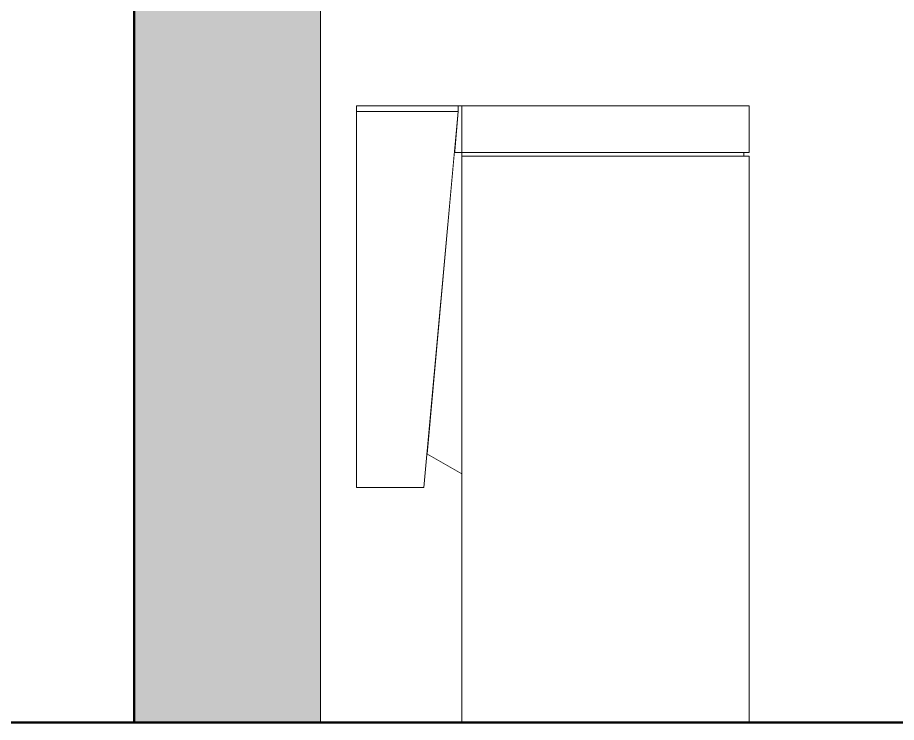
# Model space of a CAD drawing. Header units: millimetres. Extents: x -46169 to 247764, y -86316 to 18123.
# Drawn here: x 237277.2 to 237747.2, y -83027.5 to -82650.3 of the extents above; entities that cross this region are included whole.
import ezdxf

# ---------------------------------------------------------------- set-up
doc = ezdxf.new("R2010")
doc.units = ezdxf.units.MM
doc.header["$MEASUREMENT"] = 0
doc.linetypes.add('Wipeout_Contour', pattern=[1000, 0, -1000])
doc.layers.add('0_Pen_No__85', color=8, linetype='Continuous', lineweight=20)
doc.layers.add('New_A-35-M_FFE_Sanitary_Pen_No__2', color=8, linetype='Continuous', lineweight=15)
for name, color, linetype in [('New_A-20-M_Floor_Slab', 7, 'Continuous'), ('New_A-20-M_Roof', 7, 'Continuous'), ('New_A-25-M_Wall_Int', 7, 'Continuous'), ('New_A-35-M_FFE_Sanitary', 7, 'Continuous')]:
    doc.layers.add(name, color=color, linetype=linetype)
for name, color, linetype, lineweight, true_color in [('New_A-20-M_Floor_Slab_Pen_No__29', 7, 'Continuous', 50, 0x2a2a2a), ('New_A-25-M_Wall_Int_Pen_No__107', 7, 'Continuous', 15, 0xa6a6a6), ('New_A-25-M_Wall_Int_Pen_No__27', 7, 'Continuous', 50, 0x2a2a2a)]:
    doc.layers.add(name, color=color, linetype=linetype, lineweight=lineweight, true_color=true_color)

# ---------------------------------------------------------------- blocks, each defined once
blk = doc.blocks.new('Section Elem_81_5', base_point=(221877.12, -83027.49))
at = {"color": 254, "linetype": 'Wipeout_Contour', "lineweight": 0, "ltscale": 997328.976935}
blk.add_wipeout([(240783.96, -79427.49), (230618.33, -82957.6), (230624.49, -82975.35), (240841.25, -79427.49)], dxfattribs=at).dxf.layer = 'New_A-20-M_Roof'
blk = doc.blocks.new('Section Elem_119_5', base_point=(221877.12, -83027.49))
at = {"layer": 'New_A-25-M_Wall_Int_Pen_No__107', "linetype": 'Continuous', "lineweight": 0, "true_color": 0xd2d2d2}
blk.add_hatch(color=254, dxfattribs=at).paths.add_polyline_path([(237439.54, -83027.49), (237439.54, -81053.99), (237364.54, -81053.99), (237364.54, -81045.39), (237427.83, -81045.39), (237433.28, -81043.16), (237435.54, -81037.79), (237435.54, -80827.49), (237339.54, -80827.49), (237339.54, -83027.49)])
at = {"layer": 'New_A-25-M_Wall_Int_Pen_No__27', "linetype": 'Continuous'}
for p, q in [((237339.54, -80827.49), (237339.54, -83027.49)), ((237439.54, -81053.99), (237439.54, -83027.49))]:
    blk.add_line(p, q, dxfattribs=at)
blk = doc.blocks.new('Section Elem_120_5', base_point=(221877.12, -83027.49))
at = {"color": 254, "linetype": 'Wipeout_Contour', "lineweight": 0, "ltscale": 19620256.52847165}
blk.add_wipeout([(237439.54, -82367.43), (237439.54, -83027.49), (237514.72, -83027.49), (237514.72, -82894.33), (237496.07, -82883.78), (237494.42, -82901.79), (237458.42, -82901.79), (237458.42, -82697.49), (237668.44, -82697.49), (237668.44, -82722.49), (237665.65, -82722.49), (237665.65, -82724.49), (237668.44, -82724.49), (237668.44, -83027.49), (237974.37, -83027.49), (237974.37, -80927.49), (238975.38, -80927.49), (238974.61, -80921.65), (238974.61, -80910.99), (238994.57, -80910.99), (238994.57, -80920.34), (238995, -80923.56), (238995.99, -80925.95), (238997.56, -80928), (238999.61, -80929.58), (239002, -80930.57), (239005.21, -80930.99), (239018.46, -80930.99), (239018.46, -80757.52), (237439.54, -80757.52), (237439.54, -81607.71), (237444.94, -81607.71), (237444.94, -81617.49), (237450.5, -81617.49), (237463.3, -81618.93), (237476, -81623.38), (237487.38, -81630.53), (237496.9, -81640.04), (237504.05, -81651.43), (237508.49, -81664.13), (237509.94, -81676.93), (237509.94, -82178.05), (237508.49, -82190.86), (237504.05, -82203.55), (237496.9, -82214.94), (237487.38, -82224.45), (237476, -82231.6), (237463.3, -82236.05), (237450.5, -82237.49), (237444.94, -82237.49), (237444.94, -82247.49), (237439.54, -82247.49), (237439.54, -82287.49), (237739.57, -82287.49), (237739.57, -82330.35), (237723.77, -82330.35), (237692.18, -82387.49), (237628.99, -82444.63), (237565.8, -82473.2), (237553.14, -82480.35), (237553.3, -82480.35), (237553.3, -82481.78), (237553.14, -82481.78), (237553.14, -82487.49), (237515.27, -82487.49), (237515.27, -82480.35), (237502.61, -82473.2), (237502.61, -82444.63), (237465.08, -82444.63), (237465.07, -82451.78), (237465.07, -82444.63), (237465.04, -82444.63), (237465.04, -82458.92), (237439.83, -82458.92), (237439.81, -82451.78), (237439.8, -82416.06), (237439.79, -82387.49), (237439.79, -82367.43)], dxfattribs=at).dxf.layer = 'New_A-25-M_Wall_Int'
blk = doc.blocks.new('Section Elem_170_5', base_point=(221877.12, -83027.49))
at = {"color": 254, "linetype": 'Wipeout_Contour', "lineweight": 0, "ltscale": 1005891.00399147}
blk.add_wipeout([(237458.42, -82700.49), (237512.82, -82700.49), (237512.82, -82697.49), (237458.42, -82697.49)], dxfattribs=at).dxf.layer = 'New_A-35-M_FFE_Sanitary'
at = {"color": 254, "linetype": 'Wipeout_Contour', "lineweight": 0, "ltscale": 1257508.432745233}
blk.add_wipeout([(237510.81, -82722.49), (237514.82, -82722.49), (237514.82, -82697.49), (237512.82, -82697.49), (237512.82, -82700.49)], dxfattribs=at).dxf.layer = 'New_A-35-M_FFE_Sanitary'
at = {"color": 254, "linetype": 'Wipeout_Contour', "lineweight": 0, "ltscale": 1006032.50951725}
blk.add_wipeout([(237514.82, -82722.49), (237523.68, -82722.49), (237523.68, -82697.49), (237514.82, -82697.49)], dxfattribs=at).dxf.layer = 'New_A-35-M_FFE_Sanitary'
at = {"layer": 'New_A-35-M_FFE_Sanitary_Pen_No__2', "linetype": 'Continuous'}
for p, q in [((237458.42, -82697.49), (237512.82, -82697.49)), ((237512.82, -82697.49), (237514.82, -82697.49))]:
    blk.add_line(p, q, dxfattribs=at)
at = {"color": 254, "linetype": 'Wipeout_Contour', "lineweight": 0, "ltscale": 1006067.742319188}
blk.add_wipeout([(237523.68, -82722.49), (237533.48, -82722.49), (237533.48, -82697.49), (237523.68, -82697.49)], dxfattribs=at).dxf.layer = 'New_A-35-M_FFE_Sanitary'
at = {"layer": 'New_A-35-M_FFE_Sanitary_Pen_No__2', "linetype": 'Continuous'}
blk.add_line((237514.82, -82697.49), (237523.68, -82697.49), dxfattribs=at)
at = {"color": 254, "linetype": 'Wipeout_Contour', "lineweight": 0, "ltscale": 1006106.196919549}
blk.add_wipeout([(237533.48, -82722.49), (237544.04, -82722.49), (237544.04, -82697.49), (237533.48, -82697.49)], dxfattribs=at).dxf.layer = 'New_A-35-M_FFE_Sanitary'
at = {"color": 254, "linetype": 'Wipeout_Contour', "lineweight": 0, "ltscale": 1006251.227285147}
blk.add_wipeout([(237514.82, -83027.49), (237523.68, -83027.49), (237523.68, -82724.49), (237514.82, -82724.49)], dxfattribs=at).dxf.layer = 'New_A-35-M_FFE_Sanitary'
at = {"layer": 'New_A-35-M_FFE_Sanitary_Pen_No__2', "linetype": 'Continuous'}
blk.add_line((237523.68, -82697.49), (237533.48, -82697.49), dxfattribs=at)
at = {"color": 254, "linetype": 'Wipeout_Contour', "lineweight": 0, "ltscale": 1006147.215389252}
blk.add_wipeout([(237544.04, -82722.49), (237555.19, -82722.49), (237555.19, -82697.49), (237544.04, -82697.49)], dxfattribs=at).dxf.layer = 'New_A-35-M_FFE_Sanitary'
at = {"color": 254, "linetype": 'Wipeout_Contour', "lineweight": 0, "ltscale": 1006286.452430568}
blk.add_wipeout([(237523.68, -83027.49), (237533.48, -83027.49), (237533.48, -82724.49), (237523.68, -82724.49)], dxfattribs=at).dxf.layer = 'New_A-35-M_FFE_Sanitary'
at = {"color": 254, "linetype": 'Wipeout_Contour', "lineweight": 0, "ltscale": 1006346.158661458}
blk.add_wipeout([(237514.72, -82894.33), (237514.72, -83027.49), (237514.82, -83027.49), (237514.82, -82894.39)], dxfattribs=at).dxf.layer = 'New_A-35-M_FFE_Sanitary'
at = {"layer": 'New_A-35-M_FFE_Sanitary_Pen_No__2', "linetype": 'Continuous'}
blk.add_line((237533.48, -82697.49), (237544.04, -82697.49), dxfattribs=at)
at = {"color": 254, "linetype": 'Wipeout_Contour', "lineweight": 0, "ltscale": 1006190.095923367}
blk.add_wipeout([(237555.19, -82722.49), (237566.74, -82722.49), (237566.74, -82697.49), (237555.19, -82697.49)], dxfattribs=at).dxf.layer = 'New_A-35-M_FFE_Sanitary'
at = {"color": 254, "linetype": 'Wipeout_Contour', "lineweight": 0, "ltscale": 1006049.445034319}
blk.add_wipeout([(237514.82, -82724.49), (237523.25, -82724.49), (237523.25, -82722.49), (237514.82, -82722.49)], dxfattribs=at).dxf.layer = 'New_A-35-M_FFE_Sanitary'
at = {"color": 254, "linetype": 'Wipeout_Contour', "lineweight": 0, "ltscale": 1006324.898674884}
blk.add_wipeout([(237533.48, -83027.49), (237544.04, -83027.49), (237544.04, -82724.49), (237533.48, -82724.49)], dxfattribs=at).dxf.layer = 'New_A-35-M_FFE_Sanitary'
at = {"layer": 'New_A-35-M_FFE_Sanitary_Pen_No__2', "linetype": 'Continuous'}
blk.add_line((237544.04, -82697.49), (237555.19, -82697.49), dxfattribs=at)
at = {"color": 254, "linetype": 'Wipeout_Contour', "lineweight": 0, "ltscale": 1006234.10484698}
blk.add_wipeout([(237566.74, -82722.49), (237578.49, -82722.49), (237578.49, -82697.49), (237566.74, -82697.49)], dxfattribs=at).dxf.layer = 'New_A-35-M_FFE_Sanitary'
at = {"color": 254, "linetype": 'Wipeout_Contour', "lineweight": 0, "ltscale": 1006119.651243904}
blk.add_wipeout([(237510.81, -82722.49), (237496.07, -82883.78), (237514.82, -82894.39), (237514.82, -82722.49)], dxfattribs=at).dxf.layer = 'New_A-35-M_FFE_Sanitary'
at = {"color": 254, "linetype": 'Wipeout_Contour', "lineweight": 0, "ltscale": 1006083.080521786}
blk.add_wipeout([(237523.25, -82724.49), (237532.63, -82724.49), (237532.63, -82722.49), (237523.25, -82722.49)], dxfattribs=at).dxf.layer = 'New_A-35-M_FFE_Sanitary'
at = {"color": 254, "linetype": 'Wipeout_Contour', "lineweight": 0, "ltscale": 1006365.908232123}
blk.add_wipeout([(237544.04, -83027.49), (237555.19, -83027.49), (237555.19, -82724.49), (237544.04, -82724.49)], dxfattribs=at).dxf.layer = 'New_A-35-M_FFE_Sanitary'
at = {"layer": 'New_A-35-M_FFE_Sanitary_Pen_No__2', "linetype": 'Continuous'}
blk.add_line((237555.19, -82697.49), (237566.74, -82697.49), dxfattribs=at)
at = {"color": 254, "linetype": 'Wipeout_Contour', "lineweight": 0, "ltscale": 1006278.489167011}
blk.add_wipeout([(237578.49, -82722.49), (237590.24, -82722.49), (237590.24, -82697.49), (237578.49, -82697.49)], dxfattribs=at).dxf.layer = 'New_A-35-M_FFE_Sanitary'
at = {"color": 254, "linetype": 'Wipeout_Contour', "lineweight": 0, "ltscale": 1006008.468907008}
blk.add_wipeout([(237458.42, -82700.49), (237458.42, -82901.79), (237494.42, -82901.79), (237512.82, -82700.49)], dxfattribs=at).dxf.layer = 'New_A-35-M_FFE_Sanitary'
at = {"color": 254, "linetype": 'Wipeout_Contour', "lineweight": 0, "ltscale": 1006120.043163945}
blk.add_wipeout([(237532.63, -82724.49), (237542.82, -82724.49), (237542.82, -82722.49), (237532.63, -82722.49)], dxfattribs=at).dxf.layer = 'New_A-35-M_FFE_Sanitary'
at = {"color": 254, "linetype": 'Wipeout_Contour', "lineweight": 0, "ltscale": 1006408.77944996}
blk.add_wipeout([(237555.19, -83027.49), (237566.74, -83027.49), (237566.74, -82724.49), (237555.19, -82724.49)], dxfattribs=at).dxf.layer = 'New_A-35-M_FFE_Sanitary'
at = {"layer": 'New_A-35-M_FFE_Sanitary_Pen_No__2', "linetype": 'Continuous'}
for p, q in [((237458.42, -82700.49), (237458.42, -82697.49)), ((237512.82, -82700.49), (237512.82, -82697.49)), ((237514.82, -82722.49), (237514.82, -82697.49)), ((237566.74, -82697.49), (237578.49, -82697.49)), ((237458.42, -82700.49), (237458.42, -82901.79)), ((237512.82, -82700.49), (237458.42, -82700.49)), ((237494.42, -82901.79), (237512.82, -82700.49)), ((237514.82, -82722.49), (237510.81, -82722.49)), ((237514.82, -82722.49), (237523.68, -82722.49)), ((237514.82, -82724.49), (237514.82, -82722.49)), ((237523.68, -82722.49), (237533.48, -82722.49)), ((237514.82, -82724.49), (237523.68, -82724.49)), ((237514.82, -83027.49), (237514.82, -82724.49)), ((237523.68, -82724.49), (237533.48, -82724.49)), ((237496.07, -82883.78), (237514.82, -82894.39)), ((237514.72, -83027.49), (237514.72, -82894.33)), ((237458.42, -82901.79), (237494.42, -82901.79))]:
    blk.add_line(p, q, dxfattribs=at)
at = {"color": 254, "linetype": 'Wipeout_Contour', "lineweight": 0, "ltscale": 1006322.489455337}
blk.add_wipeout([(237590.24, -82722.49), (237601.79, -82722.49), (237601.79, -82697.49), (237590.24, -82697.49)], dxfattribs=at).dxf.layer = 'New_A-35-M_FFE_Sanitary'
at = {"color": 254, "linetype": 'Wipeout_Contour', "lineweight": 0, "ltscale": 1006159.688149378}
blk.add_wipeout([(237542.82, -82724.49), (237553.62, -82724.49), (237553.62, -82722.49), (237542.82, -82722.49)], dxfattribs=at).dxf.layer = 'New_A-35-M_FFE_Sanitary'
at = {"color": 254, "linetype": 'Wipeout_Contour', "lineweight": 0, "ltscale": 1006452.778812959}
blk.add_wipeout([(237566.74, -83027.49), (237578.49, -83027.49), (237578.49, -82724.49), (237566.74, -82724.49)], dxfattribs=at).dxf.layer = 'New_A-35-M_FFE_Sanitary'
at = {"layer": 'New_A-35-M_FFE_Sanitary_Pen_No__2', "linetype": 'Continuous'}
for p, q in [((237578.49, -82697.49), (237590.24, -82697.49)), ((237533.48, -82722.49), (237544.04, -82722.49)), ((237533.48, -82724.49), (237544.04, -82724.49))]:
    blk.add_line(p, q, dxfattribs=at)
at = {"color": 254, "linetype": 'Wipeout_Contour', "lineweight": 0, "ltscale": 1006365.352842823}
blk.add_wipeout([(237601.79, -82722.49), (237612.94, -82722.49), (237612.94, -82697.49), (237601.79, -82697.49)], dxfattribs=at).dxf.layer = 'New_A-35-M_FFE_Sanitary'
at = {"color": 254, "linetype": 'Wipeout_Contour', "lineweight": 0, "ltscale": 1006201.323863833}
blk.add_wipeout([(237553.62, -82724.49), (237564.86, -82724.49), (237564.86, -82722.49), (237553.62, -82722.49)], dxfattribs=at).dxf.layer = 'New_A-35-M_FFE_Sanitary'
at = {"color": 254, "linetype": 'Wipeout_Contour', "lineweight": 0, "ltscale": 1006497.153491667}
blk.add_wipeout([(237578.49, -83027.49), (237590.24, -83027.49), (237590.24, -82724.49), (237578.49, -82724.49)], dxfattribs=at).dxf.layer = 'New_A-35-M_FFE_Sanitary'
at = {"layer": 'New_A-35-M_FFE_Sanitary_Pen_No__2', "linetype": 'Continuous'}
for p, q in [((237590.24, -82697.49), (237601.79, -82697.49)), ((237544.04, -82722.49), (237555.19, -82722.49)), ((237544.04, -82724.49), (237555.19, -82724.49))]:
    blk.add_line(p, q, dxfattribs=at)
at = {"color": 254, "linetype": 'Wipeout_Contour', "lineweight": 0, "ltscale": 1006406.345901945}
blk.add_wipeout([(237612.94, -82722.49), (237623.49, -82722.49), (237623.49, -82697.49), (237612.94, -82697.49)], dxfattribs=at).dxf.layer = 'New_A-35-M_FFE_Sanitary'
at = {"color": 254, "linetype": 'Wipeout_Contour', "lineweight": 0, "ltscale": 1006244.223953845}
blk.add_wipeout([(237564.86, -82724.49), (237576.34, -82724.49), (237576.34, -82722.49), (237564.86, -82722.49)], dxfattribs=at).dxf.layer = 'New_A-35-M_FFE_Sanitary'
at = {"color": 254, "linetype": 'Wipeout_Contour', "lineweight": 0, "ltscale": 1006541.144222926}
blk.add_wipeout([(237590.24, -83027.49), (237601.79, -83027.49), (237601.79, -82724.49), (237590.24, -82724.49)], dxfattribs=at).dxf.layer = 'New_A-35-M_FFE_Sanitary'
at = {"layer": 'New_A-35-M_FFE_Sanitary_Pen_No__2', "linetype": 'Continuous'}
for p, q in [((237601.79, -82697.49), (237612.94, -82697.49)), ((237555.19, -82722.49), (237566.74, -82722.49)), ((237555.19, -82724.49), (237566.74, -82724.49))]:
    blk.add_line(p, q, dxfattribs=at)
at = {"color": 254, "linetype": 'Wipeout_Contour', "lineweight": 0, "ltscale": 1006444.767197513}
blk.add_wipeout([(237623.49, -82722.49), (237633.28, -82722.49), (237633.28, -82697.49), (237623.49, -82697.49)], dxfattribs=at).dxf.layer = 'New_A-35-M_FFE_Sanitary'
at = {"color": 254, "linetype": 'Wipeout_Contour', "lineweight": 0, "ltscale": 1006287.639997031}
blk.add_wipeout([(237576.34, -82724.49), (237587.85, -82724.49), (237587.85, -82722.49), (237576.34, -82722.49)], dxfattribs=at).dxf.layer = 'New_A-35-M_FFE_Sanitary'
at = {"color": 254, "linetype": 'Wipeout_Contour', "lineweight": 0, "ltscale": 1006583.998301084}
blk.add_wipeout([(237601.79, -83027.49), (237612.94, -83027.49), (237612.94, -82724.49), (237601.79, -82724.49)], dxfattribs=at).dxf.layer = 'New_A-35-M_FFE_Sanitary'
at = {"layer": 'New_A-35-M_FFE_Sanitary_Pen_No__2', "linetype": 'Continuous'}
for p, q in [((237612.94, -82697.49), (237623.49, -82697.49)), ((237566.74, -82722.49), (237578.49, -82722.49)), ((237566.74, -82724.49), (237578.49, -82724.49))]:
    blk.add_line(p, q, dxfattribs=at)
at = {"color": 254, "linetype": 'Wipeout_Contour', "lineweight": 0, "ltscale": 1006479.959290639}
blk.add_wipeout([(237633.28, -82722.49), (237642.12, -82722.49), (237642.12, -82697.49), (237633.28, -82697.49)], dxfattribs=at).dxf.layer = 'New_A-35-M_FFE_Sanitary'
at = {"color": 254, "linetype": 'Wipeout_Contour', "lineweight": 0, "ltscale": 1006330.814558144}
blk.add_wipeout([(237587.85, -82724.49), (237599.19, -82724.49), (237599.19, -82722.49), (237587.85, -82722.49)], dxfattribs=at).dxf.layer = 'New_A-35-M_FFE_Sanitary'
at = {"color": 254, "linetype": 'Wipeout_Contour', "lineweight": 0, "ltscale": 1006624.982457826}
blk.add_wipeout([(237612.94, -83027.49), (237623.49, -83027.49), (237623.49, -82724.49), (237612.94, -82724.49)], dxfattribs=at).dxf.layer = 'New_A-35-M_FFE_Sanitary'
at = {"layer": 'New_A-35-M_FFE_Sanitary_Pen_No__2', "linetype": 'Continuous'}
for p, q in [((237623.49, -82697.49), (237633.28, -82697.49)), ((237578.49, -82722.49), (237590.24, -82722.49)), ((237578.49, -82724.49), (237590.24, -82724.49))]:
    blk.add_line(p, q, dxfattribs=at)
at = {"color": 254, "linetype": 'Wipeout_Contour', "lineweight": 0, "ltscale": 1006511.319990422}
blk.add_wipeout([(237642.12, -82722.49), (237649.88, -82722.49), (237649.88, -82697.49), (237642.12, -82697.49)], dxfattribs=at).dxf.layer = 'New_A-35-M_FFE_Sanitary'
at = {"color": 254, "linetype": 'Wipeout_Contour', "lineweight": 0, "ltscale": 1006372.99440316}
blk.add_wipeout([(237599.19, -82724.49), (237610.18, -82724.49), (237610.18, -82722.49), (237599.19, -82722.49)], dxfattribs=at).dxf.layer = 'New_A-35-M_FFE_Sanitary'
at = {"color": 254, "linetype": 'Wipeout_Contour', "lineweight": 0, "ltscale": 1006663.395410172}
blk.add_wipeout([(237623.49, -83027.49), (237633.28, -83027.49), (237633.28, -82724.49), (237623.49, -82724.49)], dxfattribs=at).dxf.layer = 'New_A-35-M_FFE_Sanitary'
at = {"layer": 'New_A-35-M_FFE_Sanitary_Pen_No__2', "linetype": 'Continuous'}
for p, q in [((237633.28, -82697.49), (237642.12, -82697.49)), ((237590.24, -82722.49), (237601.79, -82722.49)), ((237590.24, -82724.49), (237601.79, -82724.49))]:
    blk.add_line(p, q, dxfattribs=at)
at = {"color": 254, "linetype": 'Wipeout_Contour', "lineweight": 0, "ltscale": 1006538.312660621}
blk.add_wipeout([(237649.88, -82722.49), (237656.41, -82722.49), (237656.41, -82697.49), (237649.88, -82697.49)], dxfattribs=at).dxf.layer = 'New_A-35-M_FFE_Sanitary'
at = {"color": 254, "linetype": 'Wipeout_Contour', "lineweight": 0, "ltscale": 1006413.443640887}
blk.add_wipeout([(237610.18, -82724.49), (237620.61, -82724.49), (237620.61, -82722.49), (237610.18, -82722.49)], dxfattribs=at).dxf.layer = 'New_A-35-M_FFE_Sanitary'
at = {"color": 254, "linetype": 'Wipeout_Contour', "lineweight": 0, "ltscale": 1006698.579861857}
blk.add_wipeout([(237633.28, -83027.49), (237642.12, -83027.49), (237642.12, -82724.49), (237633.28, -82724.49)], dxfattribs=at).dxf.layer = 'New_A-35-M_FFE_Sanitary'
at = {"layer": 'New_A-35-M_FFE_Sanitary_Pen_No__2', "linetype": 'Continuous'}
for p, q in [((237642.12, -82697.49), (237649.88, -82697.49)), ((237601.79, -82722.49), (237612.94, -82722.49)), ((237601.79, -82724.49), (237612.94, -82724.49))]:
    blk.add_line(p, q, dxfattribs=at)
at = {"color": 254, "linetype": 'Wipeout_Contour', "lineweight": 0, "ltscale": 1006560.475404787}
blk.add_wipeout([(237656.41, -82722.49), (237661.61, -82722.49), (237661.61, -82697.49), (237656.41, -82697.49)], dxfattribs=at).dxf.layer = 'New_A-35-M_FFE_Sanitary'
at = {"color": 254, "linetype": 'Wipeout_Contour', "lineweight": 0, "ltscale": 1006451.456562771}
blk.add_wipeout([(237620.61, -82724.49), (237630.3, -82724.49), (237630.3, -82722.49), (237620.61, -82722.49)], dxfattribs=at).dxf.layer = 'New_A-35-M_FFE_Sanitary'
at = {"color": 254, "linetype": 'Wipeout_Contour', "lineweight": 0, "ltscale": 1006729.933752576}
blk.add_wipeout([(237642.12, -83027.49), (237649.88, -83027.49), (237649.88, -82724.49), (237642.12, -82724.49)], dxfattribs=at).dxf.layer = 'New_A-35-M_FFE_Sanitary'
at = {"layer": 'New_A-35-M_FFE_Sanitary_Pen_No__2', "linetype": 'Continuous'}
for p, q in [((237649.88, -82697.49), (237656.41, -82697.49)), ((237612.94, -82722.49), (237623.49, -82722.49)), ((237612.94, -82724.49), (237623.49, -82724.49))]:
    blk.add_line(p, q, dxfattribs=at)
at = {"color": 254, "linetype": 'Wipeout_Contour', "lineweight": 0, "ltscale": 1006577.42897246}
blk.add_wipeout([(237661.61, -82722.49), (237665.39, -82722.49), (237665.39, -82697.49), (237661.61, -82697.49)], dxfattribs=at).dxf.layer = 'New_A-35-M_FFE_Sanitary'
at = {"color": 254, "linetype": 'Wipeout_Contour', "lineweight": 0, "ltscale": 1006486.369956806}
blk.add_wipeout([(237630.3, -82724.49), (237639.09, -82724.49), (237639.09, -82722.49), (237630.3, -82722.49)], dxfattribs=at).dxf.layer = 'New_A-35-M_FFE_Sanitary'
at = {"color": 254, "linetype": 'Wipeout_Contour', "lineweight": 0, "ltscale": 1006756.92056244}
blk.add_wipeout([(237649.88, -83027.49), (237656.41, -83027.49), (237656.41, -82724.49), (237649.88, -82724.49)], dxfattribs=at).dxf.layer = 'New_A-35-M_FFE_Sanitary'
at = {"layer": 'New_A-35-M_FFE_Sanitary_Pen_No__2', "linetype": 'Continuous'}
for p, q in [((237656.41, -82697.49), (237661.61, -82697.49)), ((237623.49, -82722.49), (237633.28, -82722.49)), ((237623.49, -82724.49), (237633.28, -82724.49))]:
    blk.add_line(p, q, dxfattribs=at)
at = {"color": 254, "linetype": 'Wipeout_Contour', "lineweight": 0, "ltscale": 1006588.883250952}
blk.add_wipeout([(237665.39, -82722.49), (237667.68, -82722.49), (237667.68, -82697.49), (237665.39, -82697.49)], dxfattribs=at).dxf.layer = 'New_A-35-M_FFE_Sanitary'
at = {"color": 254, "linetype": 'Wipeout_Contour', "lineweight": 0, "ltscale": 1006517.574680555}
blk.add_wipeout([(237639.09, -82724.49), (237646.82, -82724.49), (237646.82, -82722.49), (237639.09, -82722.49)], dxfattribs=at).dxf.layer = 'New_A-35-M_FFE_Sanitary'
at = {"color": 254, "linetype": 'Wipeout_Contour', "lineweight": 0, "ltscale": 1006779.078495122}
blk.add_wipeout([(237656.41, -83027.49), (237661.61, -83027.49), (237661.61, -82724.49), (237656.41, -82724.49)], dxfattribs=at).dxf.layer = 'New_A-35-M_FFE_Sanitary'
at = {"layer": 'New_A-35-M_FFE_Sanitary_Pen_No__2', "linetype": 'Continuous'}
for p, q in [((237633.28, -82722.49), (237642.12, -82722.49)), ((237633.28, -82724.49), (237642.12, -82724.49))]:
    blk.add_line(p, q, dxfattribs=at)
at = {"color": 254, "linetype": 'Wipeout_Contour', "lineweight": 0, "ltscale": 1006594.642231472}
blk.add_wipeout([(237667.68, -82722.49), (237668.44, -82722.49), (237668.44, -82697.49), (237667.68, -82697.49)], dxfattribs=at).dxf.layer = 'New_A-35-M_FFE_Sanitary'
at = {"color": 254, "linetype": 'Wipeout_Contour', "lineweight": 0, "ltscale": 1006544.526291224}
blk.add_wipeout([(237646.82, -82724.49), (237653.36, -82724.49), (237653.36, -82722.49), (237646.82, -82722.49)], dxfattribs=at).dxf.layer = 'New_A-35-M_FFE_Sanitary'
at = {"layer": 'New_A-35-M_FFE_Sanitary_Pen_No__2', "linetype": 'Continuous'}
for p, q in [((237661.61, -82697.49), (237665.39, -82697.49)), ((237665.39, -82697.49), (237667.68, -82697.49)), ((237667.68, -82697.49), (237668.44, -82697.49)), ((237642.12, -82722.49), (237649.88, -82722.49)), ((237642.12, -82724.49), (237649.88, -82724.49))]:
    blk.add_line(p, q, dxfattribs=at)
at = {"color": 254, "linetype": 'Wipeout_Contour', "lineweight": 0, "ltscale": 1006566.754547107}
blk.add_wipeout([(237653.36, -82724.49), (237658.59, -82724.49), (237658.59, -82722.49), (237653.36, -82722.49)], dxfattribs=at).dxf.layer = 'New_A-35-M_FFE_Sanitary'
at = {"color": 254, "linetype": 'Wipeout_Contour', "lineweight": 0, "ltscale": 1006796.028382353}
blk.add_wipeout([(237661.61, -83027.49), (237665.39, -83027.49), (237665.39, -82724.49), (237661.61, -82724.49)], dxfattribs=at).dxf.layer = 'New_A-35-M_FFE_Sanitary'
at = {"color": 254, "linetype": 'Wipeout_Contour', "lineweight": 0, "ltscale": 1006583.871614433}
blk.add_wipeout([(237658.59, -82724.49), (237662.42, -82724.49), (237662.42, -82722.49), (237658.59, -82722.49)], dxfattribs=at).dxf.layer = 'New_A-35-M_FFE_Sanitary'
at = {"color": 254, "linetype": 'Wipeout_Contour', "lineweight": 0, "ltscale": 1006807.48017431}
blk.add_wipeout([(237665.39, -83027.49), (237667.68, -83027.49), (237667.68, -82724.49), (237665.39, -82724.49)], dxfattribs=at).dxf.layer = 'New_A-35-M_FFE_Sanitary'
at = {"layer": 'New_A-35-M_FFE_Sanitary_Pen_No__2', "linetype": 'Continuous'}
for p, q in [((237649.88, -82722.49), (237656.41, -82722.49)), ((237649.88, -82724.49), (237656.41, -82724.49))]:
    blk.add_line(p, q, dxfattribs=at)
at = {"color": 254, "linetype": 'Wipeout_Contour', "lineweight": 0, "ltscale": 1006595.578836243}
blk.add_wipeout([(237662.42, -82724.49), (237664.79, -82724.49), (237664.79, -82722.49), (237662.42, -82722.49)], dxfattribs=at).dxf.layer = 'New_A-35-M_FFE_Sanitary'
at = {"color": 254, "linetype": 'Wipeout_Contour', "lineweight": 0, "ltscale": 1006813.237904669}
blk.add_wipeout([(237667.68, -83027.49), (237668.44, -83027.49), (237668.44, -82724.49), (237667.68, -82724.49)], dxfattribs=at).dxf.layer = 'New_A-35-M_FFE_Sanitary'
at = {"layer": 'New_A-35-M_FFE_Sanitary_Pen_No__2', "linetype": 'Continuous'}
for p, q in [((237668.44, -82722.49), (237668.44, -82697.49)), ((237656.41, -82722.49), (237661.61, -82722.49)), ((237656.41, -82724.49), (237661.61, -82724.49)), ((237668.44, -83027.49), (237668.44, -82724.49))]:
    blk.add_line(p, q, dxfattribs=at)
at = {"color": 254, "linetype": 'Wipeout_Contour', "lineweight": 0, "ltscale": 1006601.671944994}
blk.add_wipeout([(237664.79, -82724.49), (237665.65, -82724.49), (237665.65, -82722.49), (237664.79, -82722.49)], dxfattribs=at).dxf.layer = 'New_A-35-M_FFE_Sanitary'
at = {"layer": 'New_A-35-M_FFE_Sanitary_Pen_No__2', "linetype": 'Continuous'}
for p, q in [((237661.61, -82722.49), (237665.39, -82722.49)), ((237665.39, -82722.49), (237667.68, -82722.49)), ((237665.65, -82724.49), (237665.65, -82722.49)), ((237667.68, -82722.49), (237668.44, -82722.49)), ((237661.61, -82724.49), (237665.39, -82724.49)), ((237665.39, -82724.49), (237667.68, -82724.49)), ((237667.68, -82724.49), (237668.44, -82724.49))]:
    blk.add_line(p, q, dxfattribs=at)
blk = doc.blocks.new('Section Elem_177_5', base_point=(221877.12, -83027.49))
at = {"layer": 'New_A-20-M_Floor_Slab_Pen_No__29', "linetype": 'Continuous'}
for p, q in [((229382.85, -83027.49), (237339.54, -83027.49)), ((237339.54, -83027.49), (237439.54, -83027.49)), ((237439.54, -83027.49), (239018.46, -83027.49))]:
    blk.add_line(p, q, dxfattribs=at)
blk = doc.blocks.new('I-04 Lecture Theatre Elevation_STORY_MARKER', base_point=(221877.12, -83027.49))
at = {"layer": '0_Pen_No__85', "linetype": 'Continuous'}
blk.add_line((222181.58, -83027.49), (243469.98, -83027.49), dxfattribs=at)

msp = doc.modelspace()

# ---------------------------------------------------------------- block references
at = {"layer": 'New_A-20-M_Roof'}
msp.add_blockref('Section Elem_81_5', (221877.12, -83027.49), dxfattribs=at)

# ---------------------------------------------------------------- next in the draw order: block references
at = {"layer": 'New_A-25-M_Wall_Int'}
msp.add_blockref('Section Elem_119_5', (221877.12, -83027.49), dxfattribs=at)

# ---------------------------------------------------------------- next in the draw order: block references
msp.add_blockref('Section Elem_120_5', (221877.12, -83027.49), dxfattribs=at)

# ---------------------------------------------------------------- next in the draw order: block references
at = {"layer": 'New_A-35-M_FFE_Sanitary'}
msp.add_blockref('Section Elem_170_5', (221877.12, -83027.49), dxfattribs=at)

# ---------------------------------------------------------------- next in the draw order: block references
at = {"linetype": 'Continuous', "lineweight": 0}
msp.add_blockref('I-04 Lecture Theatre Elevation_STORY_MARKER', (221877.12, -83027.49), dxfattribs=at)
at = {"layer": 'New_A-20-M_Floor_Slab'}
msp.add_blockref('Section Elem_177_5', (221877.12, -83027.49), dxfattribs=at)

doc.saveas('drawing.dxf')
